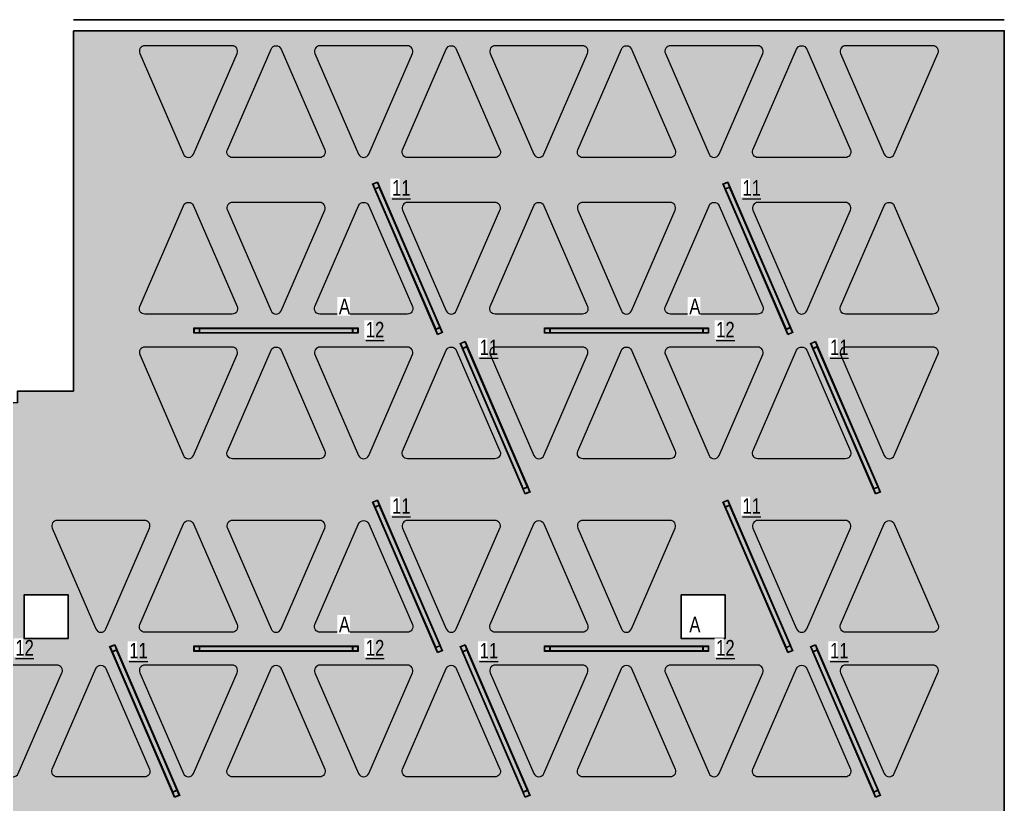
# Model space of a CAD drawing. Header units: millimetres. Extents: x -547274 to 397870, y -45599 to 141350.
# Drawn here: x -206474 to -197412, y 122889 to 130051 of the extents above; entities that cross this region are included whole.
import ezdxf

# ---------------------------------------------------------------- set-up
doc = ezdxf.new("R2010")
doc.units = ezdxf.units.MM
for name, color, linetype, lineweight in [('_ЭОМ_ОБЩ_Освещение_текст тип светильника', 172, 'Continuous', 50), ('_ЭОМ_светильник А', 1, 'Continuous', 35), ('_ЭОМ_светильник Р', 4, 'Continuous', 35), ('АР_Потолки_Штриховка', 252, 'Continuous', 0)]:
    doc.layers.add(name, color=color, linetype=linetype, lineweight=lineweight)
doc.layers.add('RAL 9010', color=7, linetype='Continuous')
for name, color, linetype, lineweight, true_color in [('АР_Потолок_RAL 095 85 40', 7, 'Continuous', 5, 0xddc87a), ('АР_Потолок_RAL 100 70 20', 7, 'Continuous', 5, 0xb3ac85), ('АР_Потолок_Покраска', 7, 'Continuous', 5, 0x007399)]:
    doc.layers.add(name, color=color, linetype=linetype, lineweight=lineweight, true_color=true_color)
doc.styles.add('ГОСТ', font='cad.shx', dxfattribs={"width": 0.8})

# ---------------------------------------------------------------- blocks, each defined once
blk = doc.blocks.new('RVE-PLS5070-1500-P')
at = {"color": 0, "linetype": 'ByBlock', "lineweight": -2, "ltscale": 40}
for points in [[(750, -25), (-750, -25), (-750, 25), (750, 25)], [(745, -20), (-745, -20), (-745, 20), (745, 20)]]:
    blk.add_lwpolyline(points, close=True, dxfattribs=at)

msp = doc.modelspace()

# ---------------------------------------------------------------- hatches: boundary and pattern name
at = {"layer": 'RAL 9010', "ltscale": 100, "true_color": 0xe1be89}
h = msp.add_hatch(color=31, dxfattribs=at)
h.dxf.hatch_style = 1
h.paths.add_polyline_path([(-204578.6, 128863.1, 0.539691), (-204532.8, 128793.3), (-203735.1, 128793.3, 0.539691), (-203689.2, 128863.1), (-204088, 129783.9, 0.656611), (-204179.8, 129783.9)])
h = msp.add_hatch(color=31, dxfattribs=at)
h.dxf.hatch_style = 1
h.paths.add_polyline_path([(-201289.2, 129744.1, 0.539691), (-201335.1, 129814), (-202132.8, 129814, 0.539691), (-202178.6, 129744.1), (-201779.8, 128823.4, 0.656611), (-201688, 128823.4)])
h = msp.add_hatch(color=31, dxfattribs=at)
h.dxf.hatch_style = 1
h.paths.add_polyline_path([(-199288, 129783.9, 0.656611), (-199379.8, 129783.9), (-199778.6, 128863.1, 0.539691), (-199732.8, 128793.3), (-198935.1, 128793.3, 0.539691), (-198889.2, 128863.1)])
h = msp.add_hatch(color=31, dxfattribs=at)
h.dxf.hatch_style = 1
h.paths.add_polyline_path([(-204179.8, 127393.2, 0.656611), (-204088, 127393.2), (-203689.2, 128313.9, 0.539691), (-203735.1, 128383.8), (-204532.8, 128383.8, 0.539691), (-204578.6, 128313.9)])
h = msp.add_hatch(color=31, dxfattribs=at)
h.dxf.hatch_style = 1
h.paths.add_polyline_path([(-201688, 128353.7, 0.656611), (-201779.8, 128353.7), (-202178.6, 127432.9, 0.539691), (-202132.8, 127363.1), (-201335.1, 127363.1, 0.539691), (-201289.2, 127432.9)])
h = msp.add_hatch(color=31, dxfattribs=at)
h.dxf.hatch_style = 1
h.paths.add_polyline_path([(-198889.2, 128313.9, 0.539691), (-198935.1, 128383.8), (-199732.8, 128383.8, 0.539691), (-199778.6, 128313.9), (-199379.8, 127393.2, 0.656611), (-199288, 127393.2)])
h = msp.add_hatch(color=31, dxfattribs=at)
h.dxf.hatch_style = 1
h.paths.add_polyline_path([(-203379.8, 126072.4, 0.656611), (-203288, 126072.4), (-202889.2, 126993.2, 0.539691), (-202935.1, 127063.1), (-203732.8, 127063.1, 0.539691), (-203778.6, 126993.2)])
h = msp.add_hatch(color=31, dxfattribs=at)
h.dxf.hatch_style = 1
h.paths.add_polyline_path([(-201378.6, 126112.2, 0.539691), (-201332.8, 126042.3), (-200535.1, 126042.3, 0.539691), (-200489.2, 126112.2), (-200888, 127032.9, 0.656611), (-200979.8, 127032.9)])
h = msp.add_hatch(color=31, dxfattribs=at)
h.dxf.hatch_style = 1
h.paths.add_polyline_path([(-198932.8, 127063.1, 0.539691), (-198978.6, 126993.2), (-198579.8, 126072.4, 0.656611), (-198488, 126072.4), (-198089.2, 126993.2, 0.539691), (-198135.1, 127063.1)])
h = msp.add_hatch(color=31, dxfattribs=at)
h.dxf.hatch_style = 1
h.paths.add_polyline_path([(-204179.8, 124488.4, 0.656611), (-204088, 124488.4), (-203689.2, 125409.1, 0.539691), (-203735.1, 125479), (-204532.8, 125479, 0.539691), (-204578.6, 125409.1)])
h = msp.add_hatch(color=31, dxfattribs=at)
h.dxf.hatch_style = 1
h.paths.add_polyline_path([(-201688, 125448.9, 0.656611), (-201779.8, 125448.9), (-202178.6, 124528.1, 0.539691), (-202132.8, 124458.3), (-201335.1, 124458.3, 0.539691), (-201289.2, 124528.1)])
h = msp.add_hatch(color=31, dxfattribs=at)
h.dxf.hatch_style = 1
h.paths.add_polyline_path([(-198889.2, 125409.1, 0.539691), (-198935.1, 125479), (-199732.8, 125479, 0.539691), (-199778.6, 125409.1), (-199379.8, 124488.4, 0.656611), (-199288, 124488.4)])
h = msp.add_hatch(color=31, dxfattribs=at)
h.dxf.hatch_style = 1
h.paths.add_polyline_path([(-206178.6, 123207.4, 0.539691), (-206132.8, 123137.5), (-205335.1, 123137.5, 0.539691), (-205289.2, 123207.4), (-205688, 124128.1, 0.656611), (-205779.8, 124128.1)])
h = msp.add_hatch(color=31, dxfattribs=at)
h.dxf.hatch_style = 1
h.paths.add_polyline_path([(-203379.8, 123167.6, 0.656611), (-203288, 123167.6), (-202889.2, 124088.4, 0.539691), (-202935.1, 124158.3), (-203732.8, 124158.3, 0.539691), (-203778.6, 124088.4)])
h = msp.add_hatch(color=31, dxfattribs=at)
h.dxf.hatch_style = 1
h.paths.add_polyline_path([(-201378.6, 123207.4, 0.539691), (-201332.8, 123137.5), (-200535.1, 123137.5, 0.539691), (-200489.2, 123207.4), (-200888, 124128.1, 0.656611), (-200979.8, 124128.1)])
h = msp.add_hatch(color=31, dxfattribs=at)
h.dxf.hatch_style = 1
h.paths.add_polyline_path([(-198932.8, 124158.3, 0.539691), (-198978.6, 124088.4), (-198579.8, 123167.6, 0.656611), (-198488, 123167.6), (-198089.2, 124088.4, 0.539691), (-198135.1, 124158.3)])
at = {"layer": 'АР_Потолки_Штриховка', "ltscale": 100, "true_color": 0xf8f6b0}
h = msp.add_hatch(color=51, dxfattribs=at)
h.dxf.hatch_style = 1
h.paths.add_polyline_path([(-202639.3, 127243.6), (-203191.8, 128519.1), (-203228.5, 128503.2), (-202676, 127227.7)])
h = msp.add_hatch(color=51, dxfattribs=at)
h.dxf.hatch_style = 1
h.paths.add_polyline_path([(-199439.3, 127243.6), (-199991.8, 128519.1), (-200028.5, 128503.2), (-199476, 127227.7)])
h = msp.add_hatch(color=51, dxfattribs=at)
h.dxf.hatch_style = 1
h.paths.add_polyline_path([(-204828.9, 127233.1), (-203438.9, 127233.1), (-203438.9, 127193.1), (-204828.9, 127193.1)])
h = msp.add_hatch(color=51, dxfattribs=at)
h.dxf.hatch_style = 1
h.paths.add_polyline_path([(-201628.9, 127233.1), (-200238.9, 127233.1), (-200238.9, 127193.1), (-201628.9, 127193.1)])
h = msp.add_hatch(color=51, dxfattribs=at)
h.dxf.hatch_style = 1
h.paths.add_polyline_path([(-201839.3, 125787.6), (-202391.8, 127063.1), (-202428.5, 127047.2), (-201876, 125771.7)])
h = msp.add_hatch(color=51, dxfattribs=at)
h.dxf.hatch_style = 1
h.paths.add_polyline_path([(-198639.3, 125787.6), (-199191.8, 127063.1), (-199228.5, 127047.2), (-198676, 125771.7)])
h = msp.add_hatch(color=51, dxfattribs=at)
h.dxf.hatch_style = 1
h.paths.add_polyline_path([(-202639.3, 124338.8), (-203191.8, 125614.3), (-203228.5, 125598.4), (-202676, 124322.9)])
h = msp.add_hatch(color=51, dxfattribs=at)
h.dxf.hatch_style = 1
h.paths.add_polyline_path([(-199439.3, 124338.8), (-199991.8, 125614.3), (-200028.5, 125598.4), (-199476, 124322.9)])
h = msp.add_hatch(color=51, dxfattribs=at)
h.dxf.hatch_style = 1
h.paths.add_polyline_path([(-205039.3, 123018.1), (-205591.8, 124293.6), (-205628.5, 124277.7), (-205076, 123002.2)])
h = msp.add_hatch(color=51, dxfattribs=at)
h.dxf.hatch_style = 1
h.paths.add_polyline_path([(-204828.9, 124328.3), (-203438.9, 124328.3), (-203438.9, 124288.3), (-204828.9, 124288.3)])
h = msp.add_hatch(color=51, dxfattribs=at)
h.dxf.hatch_style = 1
h.paths.add_polyline_path([(-201839.3, 123018.1), (-202391.8, 124293.6), (-202428.5, 124277.7), (-201876, 123002.2)])
h = msp.add_hatch(color=51, dxfattribs=at)
h.dxf.hatch_style = 1
h.paths.add_polyline_path([(-201628.9, 124328.3), (-200238.9, 124328.3), (-200238.9, 124288.3), (-201628.9, 124288.3)])
h = msp.add_hatch(color=51, dxfattribs=at)
h.dxf.hatch_style = 1
h.paths.add_polyline_path([(-198639.3, 123018.1), (-199191.8, 124293.6), (-199228.5, 124277.7), (-198676, 123002.2)])
at = {"layer": 'АР_Потолок_RAL 095 85 40', "transparency": 33554687}
h = msp.add_hatch(color=256, dxfattribs=at)
h.dxf.hatch_style = 1
h.paths.add_polyline_path([(-204489.2, 129744.1, 0.539691), (-204535.1, 129814), (-205332.8, 129814, 0.539691), (-205378.6, 129744.1), (-204979.8, 128823.4, 0.656611), (-204888, 128823.4)])
h = msp.add_hatch(color=256, dxfattribs=at)
h.dxf.hatch_style = 1
h.paths.add_polyline_path([(-202488, 129783.9, 0.656611), (-202579.8, 129783.9), (-202978.6, 128863.1, 0.539691), (-202932.8, 128793.3), (-202135.1, 128793.3, 0.539691), (-202089.2, 128863.1)])
h = msp.add_hatch(color=256, dxfattribs=at)
h.dxf.hatch_style = 1
h.paths.add_polyline_path([(-199689.2, 129744.1, 0.539691), (-199735.1, 129814), (-200532.8, 129814, 0.539691), (-200578.6, 129744.1), (-200179.8, 128823.4, 0.656611), (-200088, 128823.4)])
h = msp.add_hatch(color=256, dxfattribs=at)
h.dxf.hatch_style = 1
h.paths.add_polyline_path([(-204888, 128353.7, 0.656611), (-204979.8, 128353.7), (-205378.6, 127432.9, 0.539691), (-205332.8, 127363.1), (-204535.1, 127363.1, 0.539691), (-204489.2, 127432.9)])
h = msp.add_hatch(color=256, dxfattribs=at)
h.dxf.hatch_style = 1
h.paths.add_polyline_path([(-202089.2, 128313.9, 0.539691), (-202135.1, 128383.8), (-202932.8, 128383.8, 0.539691), (-202978.6, 128313.9), (-202579.8, 127393.2, 0.656611), (-202488, 127393.2)])
h = msp.add_hatch(color=256, dxfattribs=at)
h.dxf.hatch_style = 1
h.paths.add_polyline_path([(-200088, 128353.7, 0.656611), (-200179.8, 128353.7), (-200578.6, 127432.9, 0.539691), (-200532.8, 127363.1), (-199735.1, 127363.1, 0.539691), (-199689.2, 127432.9)])
h = msp.add_hatch(color=256, dxfattribs=at)
h.dxf.hatch_style = 1
h.paths.add_polyline_path([(-204578.6, 126112.2, 0.539691), (-204532.8, 126042.3), (-203735.1, 126042.3, 0.539691), (-203689.2, 126112.2), (-204088, 127032.9, 0.656611), (-204179.8, 127032.9)])
h = msp.add_hatch(color=256, dxfattribs=at)
h.dxf.hatch_style = 1
h.paths.add_polyline_path([(-202132.8, 127063.1, 0.539691), (-202178.6, 126993.2), (-201779.8, 126072.4, 0.656611), (-201688, 126072.4), (-201289.2, 126993.2, 0.539691), (-201335.1, 127063.1)])
h = msp.add_hatch(color=256, dxfattribs=at)
h.dxf.hatch_style = 1
h.paths.add_polyline_path([(-199288, 127032.9, 0.656611), (-199379.8, 127032.9), (-199778.6, 126112.2, 0.539691), (-199732.8, 126042.3), (-198935.1, 126042.3, 0.539691), (-198889.2, 126112.2)])
h = msp.add_hatch(color=256, dxfattribs=at)
h.dxf.hatch_style = 1
h.paths.add_polyline_path([(-204888, 125448.9, 0.656611), (-204979.8, 125448.9), (-205378.6, 124528.1, 0.539691), (-205332.8, 124458.3), (-204535.1, 124458.3, 0.539691), (-204489.2, 124528.1)])
h = msp.add_hatch(color=256, dxfattribs=at)
h.dxf.hatch_style = 1
h.paths.add_polyline_path([(-202089.2, 125409.1, 0.539691), (-202135.1, 125479), (-202932.8, 125479, 0.539691), (-202978.6, 125409.1), (-202579.8, 124488.4, 0.656611), (-202488, 124488.4)])
h = msp.add_hatch(color=256, dxfattribs=at)
h.dxf.hatch_style = 1
h.paths.add_polyline_path([(-206932.8, 124158.3, 0.539691), (-206978.6, 124088.4), (-206579.8, 123167.6, 0.656611), (-206488, 123167.6), (-206089.2, 124088.4, 0.539691), (-206135.1, 124158.3)])
h = msp.add_hatch(color=256, dxfattribs=at)
h.dxf.hatch_style = 1
h.paths.add_polyline_path([(-204578.6, 123207.4, 0.539691), (-204532.8, 123137.5), (-203735.1, 123137.5, 0.539691), (-203689.2, 123207.4), (-204088, 124128.1, 0.656611), (-204179.8, 124128.1)])
h = msp.add_hatch(color=256, dxfattribs=at)
h.dxf.hatch_style = 1
h.paths.add_polyline_path([(-202132.8, 124158.3, 0.539691), (-202178.6, 124088.4), (-201779.8, 123167.6, 0.656611), (-201688, 123167.6), (-201289.2, 124088.4, 0.539691), (-201335.1, 124158.3)])
h = msp.add_hatch(color=256, dxfattribs=at)
h.dxf.hatch_style = 1
h.paths.add_polyline_path([(-199288, 124128.1, 0.656611), (-199379.8, 124128.1), (-199778.6, 123207.4, 0.539691), (-199732.8, 123137.5), (-198935.1, 123137.5, 0.539691), (-198889.2, 123207.4)])
at = {"layer": 'АР_Потолок_RAL 100 70 20', "transparency": 33554687}
h = msp.add_hatch(color=256, dxfattribs=at)
h.dxf.hatch_style = 1
h.paths.add_polyline_path([(-202889.2, 129744.1, 0.539691), (-202935.1, 129814), (-203732.8, 129814, 0.539691), (-203778.6, 129744.1), (-203379.8, 128823.4, 0.656611), (-203288, 128823.4)])
h = msp.add_hatch(color=256, dxfattribs=at)
h.dxf.hatch_style = 1
h.paths.add_polyline_path([(-201378.6, 128863.1, 0.539691), (-201332.8, 128793.3), (-200535.1, 128793.3, 0.539691), (-200489.2, 128863.1), (-200888, 129783.9, 0.656611), (-200979.8, 129783.9)])
h = msp.add_hatch(color=256, dxfattribs=at)
h.dxf.hatch_style = 1
h.paths.add_polyline_path([(-198089.2, 129744.1, 0.539691), (-198135.1, 129814), (-198932.8, 129814, 0.539691), (-198978.6, 129744.1), (-198579.8, 128823.4, 0.656611), (-198488, 128823.4)])
h = msp.add_hatch(color=256, dxfattribs=at)
h.dxf.hatch_style = 1
h.paths.add_polyline_path([(-203288, 128353.7, 0.656611), (-203379.8, 128353.7), (-203778.6, 127432.9, 0.539691), (-203732.8, 127363.1), (-202935.1, 127363.1, 0.539691), (-202889.2, 127432.9)])
h = msp.add_hatch(color=256, dxfattribs=at)
h.dxf.hatch_style = 1
h.paths.add_polyline_path([(-200979.8, 127393.2, 0.656611), (-200888, 127393.2), (-200489.2, 128313.9, 0.539691), (-200535.1, 128383.8), (-201332.8, 128383.8, 0.539691), (-201378.6, 128313.9)])
h = msp.add_hatch(color=256, dxfattribs=at)
h.dxf.hatch_style = 1
h.paths.add_polyline_path([(-198488, 128353.7, 0.656611), (-198579.8, 128353.7), (-198978.6, 127432.9, 0.539691), (-198932.8, 127363.1), (-198135.1, 127363.1, 0.539691), (-198089.2, 127432.9)])
h = msp.add_hatch(color=256, dxfattribs=at)
h.dxf.hatch_style = 1
h.paths.add_polyline_path([(-205332.8, 127063.1, 0.539691), (-205378.6, 126993.2), (-204979.8, 126072.4, 0.656611), (-204888, 126072.4), (-204489.2, 126993.2, 0.539691), (-204535.1, 127063.1)])
h = msp.add_hatch(color=256, dxfattribs=at)
h.dxf.hatch_style = 1
h.paths.add_polyline_path([(-202488, 127032.9, 0.656611), (-202579.8, 127032.9), (-202978.6, 126112.2, 0.539691), (-202932.8, 126042.3), (-202135.1, 126042.3, 0.539691), (-202089.2, 126112.2)])
h = msp.add_hatch(color=256, dxfattribs=at)
h.dxf.hatch_style = 1
h.paths.add_polyline_path([(-200179.8, 126072.4, 0.656611), (-200088, 126072.4), (-199689.2, 126993.2, 0.539691), (-199735.1, 127063.1), (-200532.8, 127063.1, 0.539691), (-200578.6, 126993.2)])
h = msp.add_hatch(color=256, dxfattribs=at)
h.dxf.hatch_style = 1
h.paths.add_polyline_path([(-205779.8, 124488.4, 0.656611), (-205688, 124488.4), (-205289.2, 125409.1, 0.539691), (-205335.1, 125479), (-206132.8, 125479, 0.539691), (-206178.6, 125409.1)])
h = msp.add_hatch(color=256, dxfattribs=at)
h.dxf.hatch_style = 1
h.paths.add_polyline_path([(-203288, 125448.9, 0.656611), (-203379.8, 125448.9), (-203778.6, 124528.1, 0.539691), (-203732.8, 124458.3), (-202935.1, 124458.3, 0.539691), (-202889.2, 124528.1)])
h = msp.add_hatch(color=256, dxfattribs=at)
h.dxf.hatch_style = 1
h.paths.add_polyline_path([(-200979.8, 124488.4, 0.656611), (-200888, 124488.4), (-200489.2, 125409.1, 0.539691), (-200535.1, 125479), (-201332.8, 125479, 0.539691), (-201378.6, 125409.1)])
h = msp.add_hatch(color=256, dxfattribs=at)
h.dxf.hatch_style = 1
h.paths.add_polyline_path([(-198488, 125448.9, 0.656611), (-198579.8, 125448.9), (-198978.6, 124528.1, 0.539691), (-198932.8, 124458.3), (-198135.1, 124458.3, 0.539691), (-198089.2, 124528.1)])
h = msp.add_hatch(color=256, dxfattribs=at)
h.dxf.hatch_style = 1
h.paths.add_polyline_path([(-205332.8, 124158.3, 0.539691), (-205378.6, 124088.4), (-204979.8, 123167.6, 0.656611), (-204888, 123167.6), (-204489.2, 124088.4, 0.539691), (-204535.1, 124158.3)])
h = msp.add_hatch(color=256, dxfattribs=at)
h.dxf.hatch_style = 1
h.paths.add_polyline_path([(-202488, 124128.1, 0.656611), (-202579.8, 124128.1), (-202978.6, 123207.4, 0.539691), (-202932.8, 123137.5), (-202135.1, 123137.5, 0.539691), (-202089.2, 123207.4)])
h = msp.add_hatch(color=256, dxfattribs=at)
h.dxf.hatch_style = 1
h.paths.add_polyline_path([(-200179.8, 123167.6, 0.656611), (-200088, 123167.6), (-199689.2, 124088.4, 0.539691), (-199735.1, 124158.3), (-200532.8, 124158.3, 0.539691), (-200578.6, 124088.4)])
at = {"layer": 'АР_Потолок_Покраска'}
h = msp.add_hatch(dxfattribs=at)
h.set_pattern_fill('CROSS', color=256, scale=25)
h.set_pattern_definition([(0, (-432611.07, 92549.41), (158.75, 158.75), [79.375, -238.125]), (90, (-432571.38, 92509.72), (-158.75, 158.75), [79.375, -238.125])])
h.paths.add_polyline_path([(-206433.9, 124400.7), (-206433.9, 124800.7), (-206033.9, 124800.7), (-206033.9, 124400.7)], flags=16)
h.paths.add_polyline_path([(-200433.9, 124400.7), (-200433.9, 124800.7), (-200033.9, 124800.7), (-200033.9, 124400.7)], flags=16)
h.paths.add_polyline_path([(-206433.9, 118400.7), (-206433.9, 118800.7), (-206033.9, 118800.7), (-206033.9, 118400.7)], flags=16)
edge = h.paths.add_edge_path()
edge.add_line((-205983.9, 129950.7), (-197483.9, 129950.7))
edge.add_line((-197483.9, 129950.7), (-197483.2, 118520.7))
edge.add_line((-197483.2, 118520.7), (-200033.9, 118520.7))
edge.add_line((-200033.9, 118520.7), (-200033.9, 118800.7))
edge.add_line((-200033.9, 118800.7), (-200433.9, 118800.7))
edge.add_line((-200433.9, 118800.7), (-200433.9, 118520.7))
edge.add_line((-200433.9, 118520.7), (-201293.4, 118520.6))
edge.add_line((-201293.4, 118520.6), (-201293.3, 117094.4))
edge.add_line((-201293.3, 117094.4), (-204022.7, 117094.3))
edge.add_line((-204022.7, 117094.3), (-204022.7, 114793.8))
edge.add_line((-204022.7, 114793.8), (-211435.4, 114793.8))
edge.add_line((-211435.4, 114793.8), (-211435.4, 118350.7))
edge.add_line((-211435.4, 118350.7), (-207733.9, 118350.7))
edge.add_line((-207733.9, 118350.7), (-207733.9, 119550.6))
edge.add_line((-207733.9, 119550.6), (-214119.9, 119550.6))
edge.add_arc((-206022.7, 118388.8), 8180.1, 93.30267, 171.83435, ccw=False)
edge.add_line((-206493.9, 126555.3), (-206493.9, 126660.7))
edge.add_line((-206493.9, 126660.7), (-205983.9, 126660.7))
edge.add_line((-205983.9, 126660.7), (-205983.9, 129950.7))
h = msp.add_hatch(dxfattribs=at)
h.set_pattern_fill('CROSS', color=256, scale=25)
h.set_pattern_definition([(0, (238596.78, 31501.12), (158.75, 158.75), [79.375, -238.125]), (90, (238636.46, 31461.44), (-158.75, 158.75), [79.375, -238.125])])
h.paths.add_polyline_path([(-194033.9, 112400.7), (-194433.9, 112400.7), (-194433.9, 112800.7), (-194033.9, 112800.7)], flags=16)
edge = h.paths.add_edge_path()
edge.add_line((-200033.9, 112800.7), (-201173.8, 112800.7))
edge.add_line((-201173.8, 112800.7), (-201173.6, 118400.7))
edge.add_line((-201173.6, 118400.7), (-187933.9, 118400.7))
edge.add_line((-187933.9, 118400.7), (-187933.9, 126001))
edge.add_line((-187933.9, 126001), (-194333.9, 126000.9))
edge.add_line((-194333.9, 126000.9), (-194333.9, 127200))
edge.add_line((-194333.9, 127200), (-190278.9, 127200))
edge.add_line((-190278.9, 127200), (-190278.9, 127350.7))
edge.add_line((-190278.9, 127350.7), (-185384.4, 127350.7))
edge.add_line((-185384.4, 127350.7), (-185384.4, 118400.7))
edge.add_line((-185384.4, 118400.7), (-182133.9, 118400.7))
edge.add_line((-182133.9, 118400.7), (-182133.9, 115850.7))
edge.add_line((-182133.9, 115850.7), (-187998.9, 115850.7))
edge.add_line((-187998.9, 115850.7), (-187998.9, 114910.7))
edge.add_arc((-197124, 115502.6), 9144.3, 272.82064, 356.28873, ccw=False)
edge.add_line((-196674, 106369.4), (-200033.9, 106369.4))
edge.add_line((-200033.9, 106369.4), (-200032.3, 110700.9))
edge.add_line((-200032.3, 110700.9), (-201173.4, 110702.5))
edge.add_line((-201173.4, 110702.5), (-201173.4, 112400.7))
edge.add_line((-201173.4, 112400.7), (-200033.1, 112400.7))
edge.add_line((-200033.1, 112400.7), (-200033.9, 112800.7))

# ---------------------------------------------------------------- linework, layer by layer
msp.add_lwpolyline([(-205983.9, 130050.7), (-197483.9, 130050.7)])
msp.add_lwpolyline([(-205983.9, 129950.7), (-197483.9, 129950.7), (-197483.2, 118520.7), (-200033.9, 118520.7), (-200033.9, 118800.7), (-200433.9, 118800.7), (-200433.9, 118520.7), (-201273.4, 118520.7), (-201273.3, 117094.3), (-204022.7, 117094.1), (-204022.7, 114793.8), (-211435.4, 114793.8), (-211435.4, 118350.7), (-207733.9, 118350.7), (-207733.9, 119550.6), (-214119.9, 119550.6, -0.356906), (-206493.9, 126555.3), (-206493.9, 126660.7), (-205983.9, 126660.7)], format="xyb", close=True)
for points in [[(-206433.9, 124800.7), (-206033.9, 124800.7), (-206033.9, 124400.7), (-206433.9, 124400.7)], [(-206433.9, 124400.7), (-206433.9, 124800.7), (-206033.9, 124800.7), (-206033.9, 124400.7)], [(-206433.9, 124400.7), (-206433.9, 124800.7), (-206033.9, 124800.7), (-206033.9, 124400.7)], [(-200433.9, 124800.7), (-200033.9, 124800.7), (-200033.9, 124400.7), (-200433.9, 124400.7)], [(-200433.9, 124400.7), (-200433.9, 124800.7), (-200033.9, 124800.7), (-200033.9, 124400.7)], [(-200433.9, 124400.7), (-200433.9, 124800.7), (-200033.9, 124800.7), (-200033.9, 124400.7)]]:
    msp.add_lwpolyline(points, close=True)
at = {"layer": 'АР_Потолки_Штриховка', "color": 18, "ltscale": 100, "true_color": 0x000000}
for points in [[(-204489.2, 129744.1, 0.539691), (-204535.1, 129814), (-205332.8, 129814, 0.539691), (-205378.6, 129744.1), (-204979.8, 128823.4, 0.656611), (-204888, 128823.4), (-204489.2, 129744.1)], [(-203689.2, 128863.1, -0.539691), (-203735.1, 128793.3), (-204532.8, 128793.3, -0.539691), (-204578.6, 128863.1), (-204179.8, 129783.9, -0.656611), (-204088, 129783.9), (-203689.2, 128863.1)], [(-202889.2, 129744.1, 0.539691), (-202935.1, 129814), (-203732.8, 129814, 0.539691), (-203778.6, 129744.1), (-203379.8, 128823.4, 0.656611), (-203288, 128823.4), (-202889.2, 129744.1)], [(-202089.2, 128863.1, -0.539691), (-202135.1, 128793.3), (-202932.8, 128793.3, -0.539691), (-202978.6, 128863.1), (-202579.8, 129783.9, -0.656611), (-202488, 129783.9), (-202089.2, 128863.1)], [(-201289.2, 129744.1, 0.539691), (-201335.1, 129814), (-202132.8, 129814, 0.539691), (-202178.6, 129744.1), (-201779.8, 128823.4, 0.656611), (-201688, 128823.4), (-201289.2, 129744.1)], [(-200489.2, 128863.1, -0.539691), (-200535.1, 128793.3), (-201332.8, 128793.3, -0.539691), (-201378.6, 128863.1), (-200979.8, 129783.9, -0.656611), (-200888, 129783.9), (-200489.2, 128863.1)], [(-199689.2, 129744.1, 0.539691), (-199735.1, 129814), (-200532.8, 129814, 0.539691), (-200578.6, 129744.1), (-200179.8, 128823.4, 0.656611), (-200088, 128823.4), (-199689.2, 129744.1)], [(-198889.2, 128863.1, -0.539691), (-198935.1, 128793.3), (-199732.8, 128793.3, -0.539691), (-199778.6, 128863.1), (-199379.8, 129783.9, -0.656611), (-199288, 129783.9), (-198889.2, 128863.1)], [(-198089.2, 129744.1, 0.539691), (-198135.1, 129814), (-198932.8, 129814, 0.539691), (-198978.6, 129744.1), (-198579.8, 128823.4, 0.656611), (-198488, 128823.4), (-198089.2, 129744.1)], [(-204489.2, 127432.9, -0.539691), (-204535.1, 127363.1), (-205332.8, 127363.1, -0.539691), (-205378.6, 127432.9), (-204979.8, 128353.7, -0.656611), (-204888, 128353.7), (-204489.2, 127432.9)], [(-203689.2, 128313.9, 0.539691), (-203735.1, 128383.8), (-204532.8, 128383.8, 0.539691), (-204578.6, 128313.9), (-204179.8, 127393.2, 0.656611), (-204088, 127393.2), (-203689.2, 128313.9)], [(-202889.2, 127432.9, -0.539691), (-202935.1, 127363.1), (-203732.8, 127363.1, -0.539691), (-203778.6, 127432.9), (-203379.8, 128353.7, -0.656611), (-203288, 128353.7), (-202889.2, 127432.9)], [(-202089.2, 128313.9, 0.539691), (-202135.1, 128383.8), (-202932.8, 128383.8, 0.539691), (-202978.6, 128313.9), (-202579.8, 127393.2, 0.656611), (-202488, 127393.2), (-202089.2, 128313.9)], [(-201289.2, 127432.9, -0.539691), (-201335.1, 127363.1), (-202132.8, 127363.1, -0.539691), (-202178.6, 127432.9), (-201779.8, 128353.7, -0.656611), (-201688, 128353.7), (-201289.2, 127432.9)], [(-200489.2, 128313.9, 0.539691), (-200535.1, 128383.8), (-201332.8, 128383.8, 0.539691), (-201378.6, 128313.9), (-200979.8, 127393.2, 0.656611), (-200888, 127393.2), (-200489.2, 128313.9)], [(-199689.2, 127432.9, -0.539691), (-199735.1, 127363.1), (-200532.8, 127363.1, -0.539691), (-200578.6, 127432.9), (-200179.8, 128353.7, -0.656611), (-200088, 128353.7), (-199689.2, 127432.9)], [(-198889.2, 128313.9, 0.539691), (-198935.1, 128383.8), (-199732.8, 128383.8, 0.539691), (-199778.6, 128313.9), (-199379.8, 127393.2, 0.656611), (-199288, 127393.2), (-198889.2, 128313.9)], [(-198089.2, 127432.9, -0.539691), (-198135.1, 127363.1), (-198932.8, 127363.1, -0.539691), (-198978.6, 127432.9), (-198579.8, 128353.7, -0.656611), (-198488, 128353.7), (-198089.2, 127432.9)], [(-204489.2, 126993.2, 0.539691), (-204535.1, 127063.1), (-205332.8, 127063.1, 0.539691), (-205378.6, 126993.2), (-204979.8, 126072.4, 0.656611), (-204888, 126072.4), (-204489.2, 126993.2)], [(-203689.2, 126112.2, -0.539691), (-203735.1, 126042.3), (-204532.8, 126042.3, -0.539691), (-204578.6, 126112.2), (-204179.8, 127032.9, -0.656611), (-204088, 127032.9), (-203689.2, 126112.2)], [(-202889.2, 126993.2, 0.539691), (-202935.1, 127063.1), (-203732.8, 127063.1, 0.539691), (-203778.6, 126993.2), (-203379.8, 126072.4, 0.656611), (-203288, 126072.4), (-202889.2, 126993.2)], [(-202089.2, 126112.2, -0.539691), (-202135.1, 126042.3), (-202932.8, 126042.3, -0.539691), (-202978.6, 126112.2), (-202579.8, 127032.9, -0.656611), (-202488, 127032.9), (-202089.2, 126112.2)], [(-201289.2, 126993.2, 0.539691), (-201335.1, 127063.1), (-202132.8, 127063.1, 0.539691), (-202178.6, 126993.2), (-201779.8, 126072.4, 0.656611), (-201688, 126072.4), (-201289.2, 126993.2)], [(-200489.2, 126112.2, -0.539691), (-200535.1, 126042.3), (-201332.8, 126042.3, -0.539691), (-201378.6, 126112.2), (-200979.8, 127032.9, -0.656611), (-200888, 127032.9), (-200489.2, 126112.2)], [(-199689.2, 126993.2, 0.539691), (-199735.1, 127063.1), (-200532.8, 127063.1, 0.539691), (-200578.6, 126993.2), (-200179.8, 126072.4, 0.656611), (-200088, 126072.4), (-199689.2, 126993.2)], [(-198889.2, 126112.2, -0.539691), (-198935.1, 126042.3), (-199732.8, 126042.3, -0.539691), (-199778.6, 126112.2), (-199379.8, 127032.9, -0.656611), (-199288, 127032.9), (-198889.2, 126112.2)], [(-198089.2, 126993.2, 0.539691), (-198135.1, 127063.1), (-198932.8, 127063.1, 0.539691), (-198978.6, 126993.2), (-198579.8, 126072.4, 0.656611), (-198488, 126072.4), (-198089.2, 126993.2)], [(-205289.2, 125409.1, 0.539691), (-205335.1, 125479), (-206132.8, 125479, 0.539691), (-206178.6, 125409.1), (-205779.8, 124488.4, 0.656611), (-205688, 124488.4), (-205289.2, 125409.1)], [(-204489.2, 124528.1, -0.539691), (-204535.1, 124458.3), (-205332.8, 124458.3, -0.539691), (-205378.6, 124528.1), (-204979.8, 125448.9, -0.656611), (-204888, 125448.9), (-204489.2, 124528.1)], [(-203689.2, 125409.1, 0.539691), (-203735.1, 125479), (-204532.8, 125479, 0.539691), (-204578.6, 125409.1), (-204179.8, 124488.4, 0.656611), (-204088, 124488.4), (-203689.2, 125409.1)], [(-202889.2, 124528.1, -0.539691), (-202935.1, 124458.3), (-203732.8, 124458.3, -0.539691), (-203778.6, 124528.1), (-203379.8, 125448.9, -0.656611), (-203288, 125448.9), (-202889.2, 124528.1)], [(-202089.2, 125409.1, 0.539691), (-202135.1, 125479), (-202932.8, 125479, 0.539691), (-202978.6, 125409.1), (-202579.8, 124488.4, 0.656611), (-202488, 124488.4), (-202089.2, 125409.1)], [(-201289.2, 124528.1, -0.539691), (-201335.1, 124458.3), (-202132.8, 124458.3, -0.539691), (-202178.6, 124528.1), (-201779.8, 125448.9, -0.656611), (-201688, 125448.9), (-201289.2, 124528.1)], [(-200489.2, 125409.1, 0.539691), (-200535.1, 125479), (-201332.8, 125479, 0.539691), (-201378.6, 125409.1), (-200979.8, 124488.4, 0.656611), (-200888, 124488.4), (-200489.2, 125409.1)], [(-198889.2, 125409.1, 0.539691), (-198935.1, 125479), (-199732.8, 125479, 0.539691), (-199778.6, 125409.1), (-199379.8, 124488.4, 0.656611), (-199288, 124488.4), (-198889.2, 125409.1)], [(-198089.2, 124528.1, -0.539691), (-198135.1, 124458.3), (-198932.8, 124458.3, -0.539691), (-198978.6, 124528.1), (-198579.8, 125448.9, -0.656611), (-198488, 125448.9), (-198089.2, 124528.1)], [(-206089.2, 124088.4, 0.539691), (-206135.1, 124158.3), (-206932.8, 124158.3, 0.539691), (-206978.6, 124088.4), (-206579.8, 123167.6, 0.656611), (-206488, 123167.6), (-206089.2, 124088.4)], [(-205289.2, 123207.4, -0.539691), (-205335.1, 123137.5), (-206132.8, 123137.5, -0.539691), (-206178.6, 123207.4), (-205779.8, 124128.1, -0.656611), (-205688, 124128.1), (-205289.2, 123207.4)], [(-204489.2, 124088.4, 0.539691), (-204535.1, 124158.3), (-205332.8, 124158.3, 0.539691), (-205378.6, 124088.4), (-204979.8, 123167.6, 0.656611), (-204888, 123167.6), (-204489.2, 124088.4)], [(-203689.2, 123207.4, -0.539691), (-203735.1, 123137.5), (-204532.8, 123137.5, -0.539691), (-204578.6, 123207.4), (-204179.8, 124128.1, -0.656611), (-204088, 124128.1), (-203689.2, 123207.4)], [(-202889.2, 124088.4, 0.539691), (-202935.1, 124158.3), (-203732.8, 124158.3, 0.539691), (-203778.6, 124088.4), (-203379.8, 123167.6, 0.656611), (-203288, 123167.6), (-202889.2, 124088.4)], [(-202089.2, 123207.4, -0.539691), (-202135.1, 123137.5), (-202932.8, 123137.5, -0.539691), (-202978.6, 123207.4), (-202579.8, 124128.1, -0.656611), (-202488, 124128.1), (-202089.2, 123207.4)], [(-201289.2, 124088.4, 0.539691), (-201335.1, 124158.3), (-202132.8, 124158.3, 0.539691), (-202178.6, 124088.4), (-201779.8, 123167.6, 0.656611), (-201688, 123167.6), (-201289.2, 124088.4)], [(-200489.2, 123207.4, -0.539691), (-200535.1, 123137.5), (-201332.8, 123137.5, -0.539691), (-201378.6, 123207.4), (-200979.8, 124128.1, -0.656611), (-200888, 124128.1), (-200489.2, 123207.4)], [(-199689.2, 124088.4, 0.539691), (-199735.1, 124158.3), (-200532.8, 124158.3, 0.539691), (-200578.6, 124088.4), (-200179.8, 123167.6, 0.656611), (-200088, 123167.6), (-199689.2, 124088.4)], [(-198889.2, 123207.4, -0.539691), (-198935.1, 123137.5), (-199732.8, 123137.5, -0.539691), (-199778.6, 123207.4), (-199379.8, 124128.1, -0.656611), (-199288, 124128.1), (-198889.2, 123207.4)], [(-198089.2, 124088.4, 0.539691), (-198135.1, 124158.3), (-198932.8, 124158.3, 0.539691), (-198978.6, 124088.4), (-198579.8, 123167.6, 0.656611), (-198488, 123167.6), (-198089.2, 124088.4)]]:
    msp.add_lwpolyline(points, format="xyb", dxfattribs=at)
at = {"layer": 'АР_Потолки_Штриховка', "color": 18, "lineweight": 18, "ltscale": 100, "true_color": 0x000000}
for points in [[(-204489.2, 129744.1, 0.539691), (-204535.1, 129814), (-205332.8, 129814, 0.539691), (-205378.6, 129744.1), (-204979.8, 128823.4, 0.656611), (-204888, 128823.4), (-204489.2, 129744.1)], [(-203689.2, 128863.1, -0.539691), (-203735.1, 128793.3), (-204532.8, 128793.3, -0.539691), (-204578.6, 128863.1), (-204179.8, 129783.9, -0.656611), (-204088, 129783.9), (-203689.2, 128863.1)], [(-202889.2, 129744.1, 0.539691), (-202935.1, 129814), (-203732.8, 129814, 0.539691), (-203778.6, 129744.1), (-203379.8, 128823.4, 0.656611), (-203288, 128823.4), (-202889.2, 129744.1)], [(-202089.2, 128863.1, -0.539691), (-202135.1, 128793.3), (-202932.8, 128793.3, -0.539691), (-202978.6, 128863.1), (-202579.8, 129783.9, -0.656611), (-202488, 129783.9), (-202089.2, 128863.1)], [(-201289.2, 129744.1, 0.539691), (-201335.1, 129814), (-202132.8, 129814, 0.539691), (-202178.6, 129744.1), (-201779.8, 128823.4, 0.656611), (-201688, 128823.4), (-201289.2, 129744.1)], [(-200489.2, 128863.1, -0.539691), (-200535.1, 128793.3), (-201332.8, 128793.3, -0.539691), (-201378.6, 128863.1), (-200979.8, 129783.9, -0.656611), (-200888, 129783.9), (-200489.2, 128863.1)], [(-199689.2, 129744.1, 0.539691), (-199735.1, 129814), (-200532.8, 129814, 0.539691), (-200578.6, 129744.1), (-200179.8, 128823.4, 0.656611), (-200088, 128823.4), (-199689.2, 129744.1)], [(-198889.2, 128863.1, -0.539691), (-198935.1, 128793.3), (-199732.8, 128793.3, -0.539691), (-199778.6, 128863.1), (-199379.8, 129783.9, -0.656611), (-199288, 129783.9), (-198889.2, 128863.1)], [(-198089.2, 129744.1, 0.539691), (-198135.1, 129814), (-198932.8, 129814, 0.539691), (-198978.6, 129744.1), (-198579.8, 128823.4, 0.656611), (-198488, 128823.4), (-198089.2, 129744.1)], [(-204489.2, 127432.9, -0.539691), (-204535.1, 127363.1), (-205332.8, 127363.1, -0.539691), (-205378.6, 127432.9), (-204979.8, 128353.7, -0.656611), (-204888, 128353.7), (-204489.2, 127432.9)], [(-203689.2, 128313.9, 0.539691), (-203735.1, 128383.8), (-204532.8, 128383.8, 0.539691), (-204578.6, 128313.9), (-204179.8, 127393.2, 0.656611), (-204088, 127393.2), (-203689.2, 128313.9)], [(-202889.2, 127432.9, -0.539691), (-202935.1, 127363.1), (-203732.8, 127363.1, -0.539691), (-203778.6, 127432.9), (-203379.8, 128353.7, -0.656611), (-203288, 128353.7), (-202889.2, 127432.9)], [(-202089.2, 128313.9, 0.539691), (-202135.1, 128383.8), (-202932.8, 128383.8, 0.539691), (-202978.6, 128313.9), (-202579.8, 127393.2, 0.656611), (-202488, 127393.2), (-202089.2, 128313.9)], [(-201289.2, 127432.9, -0.539691), (-201335.1, 127363.1), (-202132.8, 127363.1, -0.539691), (-202178.6, 127432.9), (-201779.8, 128353.7, -0.656611), (-201688, 128353.7), (-201289.2, 127432.9)], [(-200489.2, 128313.9, 0.539691), (-200535.1, 128383.8), (-201332.8, 128383.8, 0.539691), (-201378.6, 128313.9), (-200979.8, 127393.2, 0.656611), (-200888, 127393.2), (-200489.2, 128313.9)], [(-199689.2, 127432.9, -0.539691), (-199735.1, 127363.1), (-200532.8, 127363.1, -0.539691), (-200578.6, 127432.9), (-200179.8, 128353.7, -0.656611), (-200088, 128353.7), (-199689.2, 127432.9)], [(-198889.2, 128313.9, 0.539691), (-198935.1, 128383.8), (-199732.8, 128383.8, 0.539691), (-199778.6, 128313.9), (-199379.8, 127393.2, 0.656611), (-199288, 127393.2), (-198889.2, 128313.9)], [(-198089.2, 127432.9, -0.539691), (-198135.1, 127363.1), (-198932.8, 127363.1, -0.539691), (-198978.6, 127432.9), (-198579.8, 128353.7, -0.656611), (-198488, 128353.7), (-198089.2, 127432.9)], [(-204489.2, 126993.2, 0.539691), (-204535.1, 127063.1), (-205332.8, 127063.1, 0.539691), (-205378.6, 126993.2), (-204979.8, 126072.4, 0.656611), (-204888, 126072.4), (-204489.2, 126993.2)], [(-203689.2, 126112.2, -0.539691), (-203735.1, 126042.3), (-204532.8, 126042.3, -0.539691), (-204578.6, 126112.2), (-204179.8, 127032.9, -0.656611), (-204088, 127032.9), (-203689.2, 126112.2)], [(-202889.2, 126993.2, 0.539691), (-202935.1, 127063.1), (-203732.8, 127063.1, 0.539691), (-203778.6, 126993.2), (-203379.8, 126072.4, 0.656611), (-203288, 126072.4), (-202889.2, 126993.2)], [(-202089.2, 126112.2, -0.539691), (-202135.1, 126042.3), (-202932.8, 126042.3, -0.539691), (-202978.6, 126112.2), (-202579.8, 127032.9, -0.656611), (-202488, 127032.9), (-202089.2, 126112.2)], [(-201289.2, 126993.2, 0.539691), (-201335.1, 127063.1), (-202132.8, 127063.1, 0.539691), (-202178.6, 126993.2), (-201779.8, 126072.4, 0.656611), (-201688, 126072.4), (-201289.2, 126993.2)], [(-200489.2, 126112.2, -0.539691), (-200535.1, 126042.3), (-201332.8, 126042.3, -0.539691), (-201378.6, 126112.2), (-200979.8, 127032.9, -0.656611), (-200888, 127032.9), (-200489.2, 126112.2)], [(-199689.2, 126993.2, 0.539691), (-199735.1, 127063.1), (-200532.8, 127063.1, 0.539691), (-200578.6, 126993.2), (-200179.8, 126072.4, 0.656611), (-200088, 126072.4), (-199689.2, 126993.2)], [(-198889.2, 126112.2, -0.539691), (-198935.1, 126042.3), (-199732.8, 126042.3, -0.539691), (-199778.6, 126112.2), (-199379.8, 127032.9, -0.656611), (-199288, 127032.9), (-198889.2, 126112.2)], [(-198089.2, 126993.2, 0.539691), (-198135.1, 127063.1), (-198932.8, 127063.1, 0.539691), (-198978.6, 126993.2), (-198579.8, 126072.4, 0.656611), (-198488, 126072.4), (-198089.2, 126993.2)], [(-205289.2, 125409.1, 0.539691), (-205335.1, 125479), (-206132.8, 125479, 0.539691), (-206178.6, 125409.1), (-205779.8, 124488.4, 0.656611), (-205688, 124488.4), (-205289.2, 125409.1)], [(-204489.2, 124528.1, -0.539691), (-204535.1, 124458.3), (-205332.8, 124458.3, -0.539691), (-205378.6, 124528.1), (-204979.8, 125448.9, -0.656611), (-204888, 125448.9), (-204489.2, 124528.1)], [(-203689.2, 125409.1, 0.539691), (-203735.1, 125479), (-204532.8, 125479, 0.539691), (-204578.6, 125409.1), (-204179.8, 124488.4, 0.656611), (-204088, 124488.4), (-203689.2, 125409.1)], [(-202889.2, 124528.1, -0.539691), (-202935.1, 124458.3), (-203732.8, 124458.3, -0.539691), (-203778.6, 124528.1), (-203379.8, 125448.9, -0.656611), (-203288, 125448.9), (-202889.2, 124528.1)], [(-202089.2, 125409.1, 0.539691), (-202135.1, 125479), (-202932.8, 125479, 0.539691), (-202978.6, 125409.1), (-202579.8, 124488.4, 0.656611), (-202488, 124488.4), (-202089.2, 125409.1)], [(-201289.2, 124528.1, -0.539691), (-201335.1, 124458.3), (-202132.8, 124458.3, -0.539691), (-202178.6, 124528.1), (-201779.8, 125448.9, -0.656611), (-201688, 125448.9), (-201289.2, 124528.1)], [(-200489.2, 125409.1, 0.539691), (-200535.1, 125479), (-201332.8, 125479, 0.539691), (-201378.6, 125409.1), (-200979.8, 124488.4, 0.656611), (-200888, 124488.4), (-200489.2, 125409.1)], [(-198889.2, 125409.1, 0.539691), (-198935.1, 125479), (-199732.8, 125479, 0.539691), (-199778.6, 125409.1), (-199379.8, 124488.4, 0.656611), (-199288, 124488.4), (-198889.2, 125409.1)], [(-198089.2, 124528.1, -0.539691), (-198135.1, 124458.3), (-198932.8, 124458.3, -0.539691), (-198978.6, 124528.1), (-198579.8, 125448.9, -0.656611), (-198488, 125448.9), (-198089.2, 124528.1)], [(-206089.2, 124088.4, 0.539691), (-206135.1, 124158.3), (-206932.8, 124158.3, 0.539691), (-206978.6, 124088.4), (-206579.8, 123167.6, 0.656611), (-206488, 123167.6), (-206089.2, 124088.4)], [(-205289.2, 123207.4, -0.539691), (-205335.1, 123137.5), (-206132.8, 123137.5, -0.539691), (-206178.6, 123207.4), (-205779.8, 124128.1, -0.656611), (-205688, 124128.1), (-205289.2, 123207.4)], [(-204489.2, 124088.4, 0.539691), (-204535.1, 124158.3), (-205332.8, 124158.3, 0.539691), (-205378.6, 124088.4), (-204979.8, 123167.6, 0.656611), (-204888, 123167.6), (-204489.2, 124088.4)], [(-203689.2, 123207.4, -0.539691), (-203735.1, 123137.5), (-204532.8, 123137.5, -0.539691), (-204578.6, 123207.4), (-204179.8, 124128.1, -0.656611), (-204088, 124128.1), (-203689.2, 123207.4)], [(-202889.2, 124088.4, 0.539691), (-202935.1, 124158.3), (-203732.8, 124158.3, 0.539691), (-203778.6, 124088.4), (-203379.8, 123167.6, 0.656611), (-203288, 123167.6), (-202889.2, 124088.4)], [(-202089.2, 123207.4, -0.539691), (-202135.1, 123137.5), (-202932.8, 123137.5, -0.539691), (-202978.6, 123207.4), (-202579.8, 124128.1, -0.656611), (-202488, 124128.1), (-202089.2, 123207.4)], [(-201289.2, 124088.4, 0.539691), (-201335.1, 124158.3), (-202132.8, 124158.3, 0.539691), (-202178.6, 124088.4), (-201779.8, 123167.6, 0.656611), (-201688, 123167.6), (-201289.2, 124088.4)], [(-200489.2, 123207.4, -0.539691), (-200535.1, 123137.5), (-201332.8, 123137.5, -0.539691), (-201378.6, 123207.4), (-200979.8, 124128.1, -0.656611), (-200888, 124128.1), (-200489.2, 123207.4)], [(-199689.2, 124088.4, 0.539691), (-199735.1, 124158.3), (-200532.8, 124158.3, 0.539691), (-200578.6, 124088.4), (-200179.8, 123167.6, 0.656611), (-200088, 123167.6), (-199689.2, 124088.4)], [(-198889.2, 123207.4, -0.539691), (-198935.1, 123137.5), (-199732.8, 123137.5, -0.539691), (-199778.6, 123207.4), (-199379.8, 124128.1, -0.656611), (-199288, 124128.1), (-198889.2, 123207.4)], [(-198089.2, 124088.4, 0.539691), (-198135.1, 124158.3), (-198932.8, 124158.3, 0.539691), (-198978.6, 124088.4), (-198579.8, 123167.6, 0.656611), (-198488, 123167.6), (-198089.2, 124088.4)]]:
    msp.add_lwpolyline(points, format="xyb", dxfattribs=at)
at = {"layer": 'АР_Потолки_Штриховка', "color": 18, "ltscale": 100, "true_color": 0x000000}
for points in [[(-202632.7, 127241.1), (-203189.2, 128525.7), (-203235.1, 128505.8), (-202678.6, 127221.2)], [(-202639.3, 127243.7), (-203191.8, 128519.1), (-203228.5, 128503.2), (-202676, 127227.8)], [(-199432.7, 127241.1), (-199989.2, 128525.7), (-200035.1, 128505.8), (-199478.6, 127221.2)], [(-199439.3, 127243.7), (-199991.8, 128519.1), (-200028.5, 128503.2), (-199476, 127227.8)], [(-204833.9, 127238.1), (-203433.9, 127238.1), (-203433.9, 127188.1), (-204833.9, 127188.1)], [(-201633.9, 127238.1), (-200233.9, 127238.1), (-200233.9, 127188.1), (-201633.9, 127188.1)], [(-204828.9, 127233.1), (-203438.9, 127233.1), (-203438.9, 127193.1), (-204828.9, 127193.1)], [(-201628.9, 127233.1), (-200238.9, 127233.1), (-200238.9, 127193.1), (-201628.9, 127193.1)], [(-201832.7, 125785), (-202389.2, 127069.7), (-202435.1, 127049.8), (-201878.6, 125765.2)], [(-201839.3, 125787.6), (-202391.8, 127063.1), (-202428.5, 127047.2), (-201876, 125771.7)], [(-198632.7, 125785), (-199189.2, 127069.7), (-199235.1, 127049.8), (-198678.6, 125765.2)], [(-198639.3, 125787.6), (-199191.8, 127063.1), (-199228.5, 127047.2), (-198676, 125771.7)], [(-202632.7, 124336.2), (-203189.2, 125620.9), (-203235.1, 125601), (-202678.6, 124316.4)], [(-202639.3, 124338.8), (-203191.8, 125614.3), (-203228.5, 125598.4), (-202676, 124322.9)], [(-199432.7, 124336.2), (-199989.2, 125620.9), (-200035.1, 125601), (-199478.6, 124316.4)], [(-199439.3, 124338.8), (-199991.8, 125614.3), (-200028.5, 125598.4), (-199476, 124322.9)], [(-205032.7, 123015.5), (-205589.2, 124300.2), (-205635.1, 124280.3), (-205078.6, 122995.6)], [(-205039.3, 123018.1), (-205591.8, 124293.6), (-205628.5, 124277.7), (-205076, 123002.2)], [(-204833.9, 124333.3), (-203433.9, 124333.3), (-203433.9, 124283.3), (-204833.9, 124283.3)], [(-204828.9, 124328.3), (-203438.9, 124328.3), (-203438.9, 124288.3), (-204828.9, 124288.3)], [(-201832.7, 123015.5), (-202389.2, 124300.2), (-202435.1, 124280.3), (-201878.6, 122995.6)], [(-201839.3, 123018.1), (-202391.8, 124293.6), (-202428.5, 124277.7), (-201876, 123002.2)], [(-201633.9, 124333.3), (-200233.9, 124333.3), (-200233.9, 124283.3), (-201633.9, 124283.3)], [(-201628.9, 124328.3), (-200238.9, 124328.3), (-200238.9, 124288.3), (-201628.9, 124288.3)], [(-198632.7, 123015.5), (-199189.2, 124300.2), (-199235.1, 124280.3), (-198678.6, 122995.6)], [(-198639.3, 123018.1), (-199191.8, 124293.6), (-199228.5, 124277.7), (-198676, 123002.2)]]:
    msp.add_lwpolyline(points, close=True, dxfattribs=at)
at = {"layer": 'АР_Потолки_Штриховка', "color": 18, "lineweight": 18, "ltscale": 100, "true_color": 0x000000}
for points in [[(-202632.7, 127241.1), (-203189.2, 128525.7), (-203235.1, 128505.8), (-202678.6, 127221.2)], [(-202639.3, 127243.7), (-203191.8, 128519.1), (-203228.5, 128503.2), (-202676, 127227.8)], [(-199432.7, 127241.1), (-199989.2, 128525.7), (-200035.1, 128505.8), (-199478.6, 127221.2)], [(-199439.3, 127243.7), (-199991.8, 128519.1), (-200028.5, 128503.2), (-199476, 127227.8)], [(-204833.9, 127238.1), (-203433.9, 127238.1), (-203433.9, 127188.1), (-204833.9, 127188.1)], [(-201633.9, 127238.1), (-200233.9, 127238.1), (-200233.9, 127188.1), (-201633.9, 127188.1)], [(-204828.9, 127233.1), (-203438.9, 127233.1), (-203438.9, 127193.1), (-204828.9, 127193.1)], [(-201628.9, 127233.1), (-200238.9, 127233.1), (-200238.9, 127193.1), (-201628.9, 127193.1)], [(-201832.7, 125785), (-202389.2, 127069.7), (-202435.1, 127049.8), (-201878.6, 125765.2)], [(-201839.3, 125787.6), (-202391.8, 127063.1), (-202428.5, 127047.2), (-201876, 125771.7)], [(-198632.7, 125785), (-199189.2, 127069.7), (-199235.1, 127049.8), (-198678.6, 125765.2)], [(-198639.3, 125787.6), (-199191.8, 127063.1), (-199228.5, 127047.2), (-198676, 125771.7)], [(-202632.7, 124336.2), (-203189.2, 125620.9), (-203235.1, 125601), (-202678.6, 124316.4)], [(-202639.3, 124338.8), (-203191.8, 125614.3), (-203228.5, 125598.4), (-202676, 124322.9)], [(-199432.7, 124336.2), (-199989.2, 125620.9), (-200035.1, 125601), (-199478.6, 124316.4)], [(-199439.3, 124338.8), (-199991.8, 125614.3), (-200028.5, 125598.4), (-199476, 124322.9)], [(-205032.7, 123015.5), (-205589.2, 124300.2), (-205635.1, 124280.3), (-205078.6, 122995.6)], [(-205039.3, 123018.1), (-205591.8, 124293.6), (-205628.5, 124277.7), (-205076, 123002.2)], [(-204833.9, 124333.3), (-203433.9, 124333.3), (-203433.9, 124283.3), (-204833.9, 124283.3)], [(-204828.9, 124328.3), (-203438.9, 124328.3), (-203438.9, 124288.3), (-204828.9, 124288.3)], [(-201832.7, 123015.5), (-202389.2, 124300.2), (-202435.1, 124280.3), (-201878.6, 122995.6)], [(-201839.3, 123018.1), (-202391.8, 124293.6), (-202428.5, 124277.7), (-201876, 123002.2)], [(-201633.9, 124333.3), (-200233.9, 124333.3), (-200233.9, 124283.3), (-201633.9, 124283.3)], [(-201628.9, 124328.3), (-200238.9, 124328.3), (-200238.9, 124288.3), (-201628.9, 124288.3)], [(-198632.7, 123015.5), (-199189.2, 124300.2), (-199235.1, 124280.3), (-198678.6, 122995.6)], [(-198639.3, 123018.1), (-199191.8, 124293.6), (-199228.5, 124277.7), (-198676, 123002.2)]]:
    msp.add_lwpolyline(points, close=True, dxfattribs=at)

# ---------------------------------------------------------------- block references
at = {"layer": '_ЭОМ_светильник А', "color": 18, "lineweight": 18, "ltscale": 100, "true_color": 0x000000, "rotation": 180}
for p in [(-204133.9, 127213.1), (-200933.9, 127213.1), (-204133.9, 124308.3), (-200933.9, 124308.3)]:
    msp.add_blockref('RVE-PLS5070-1500-P', p, dxfattribs=at)
at = {"layer": '_ЭОМ_светильник Р', "color": 18, "lineweight": 18, "ltscale": 100, "true_color": 0x000000, "rotation": 293.3109098092323}
for p in [(-202133.9, 126417.4), (-198933.9, 126417.4), (-205333.9, 123647.9), (-202133.9, 123647.9), (-198933.9, 123647.9)]:
    msp.add_blockref('RVE-PLS5070-1500-P', p, dxfattribs=at)

# ---------------------------------------------------------------- next in the draw order: texts
at = {"layer": '_ЭОМ_ОБЩ_Освещение_текст тип светильника', "color": 18, "lineweight": 18, "ltscale": 40, "true_color": 0x000000, "char_height": 142.19, "width": 55.872, "attachment_point": 1, "style": 'ГОСТ', "bg_fill": 3, "box_fill_scale": 1.1, "bg_fill_color": 256, "bg_fill_transparency": 0}
for s, insert in [('{\\L12}', (-203314.9, 127292.6)), ('{\\L12}', (-200114.9, 127292.6)), ('{\\L11}', (-202274.7, 127131)), ('{\\L11}', (-199074.7, 127131)), ('{\\L12}', (-206514.9, 124387.8)), ('{\\L11}', (-205474.7, 124361.5)), ('{\\L12}', (-203314.9, 124387.8)), ('{\\L11}', (-202274.7, 124361.5)), ('{\\L12}', (-200114.9, 124387.8)), ('{\\L11}', (-199074.7, 124361.5))]:
    msp.add_mtext(s, dxfattribs=dict(at, insert=insert))
at = {"layer": '_ЭОМ_светильник А', "color": 18, "lineweight": 18, "ltscale": 100, "true_color": 0x000000, "char_height": 142.2, "width": 86.044, "attachment_point": 1, "style": 'ГОСТ', "bg_fill": 3, "box_fill_scale": 1.1, "bg_fill_color": 256, "bg_fill_transparency": 0}
for insert in [(-203559.8, 127505.1), (-200359.8, 127505.1), (-203559.8, 124600.2), (-200359.8, 124600.2)]:
    msp.add_mtext('А', dxfattribs=dict(at, insert=insert))

# ---------------------------------------------------------------- next in the draw order: block references
at = {"layer": '_ЭОМ_светильник Р', "color": 18, "lineweight": 18, "ltscale": 100, "true_color": 0x000000, "rotation": 293.3109098092323}
for p in [(-202933.9, 127873.4), (-199733.9, 127873.4), (-202933.9, 124968.6), (-199733.9, 124968.6)]:
    msp.add_blockref('RVE-PLS5070-1500-P', p, dxfattribs=at)

# ---------------------------------------------------------------- next in the draw order: texts
at = {"layer": '_ЭОМ_ОБЩ_Освещение_текст тип светильника', "color": 18, "lineweight": 18, "ltscale": 40, "true_color": 0x000000, "char_height": 142.19, "width": 55.872, "attachment_point": 1, "style": 'ГОСТ', "bg_fill": 3, "box_fill_scale": 1.1, "bg_fill_color": 256, "bg_fill_transparency": 0}
for insert in [(-203074.7, 128587), (-199874.7, 128587), (-203074.7, 125682.2), (-199874.7, 125682.2)]:
    msp.add_mtext('{\\L11}', dxfattribs=dict(at, insert=insert))

doc.saveas('drawing.dxf')
